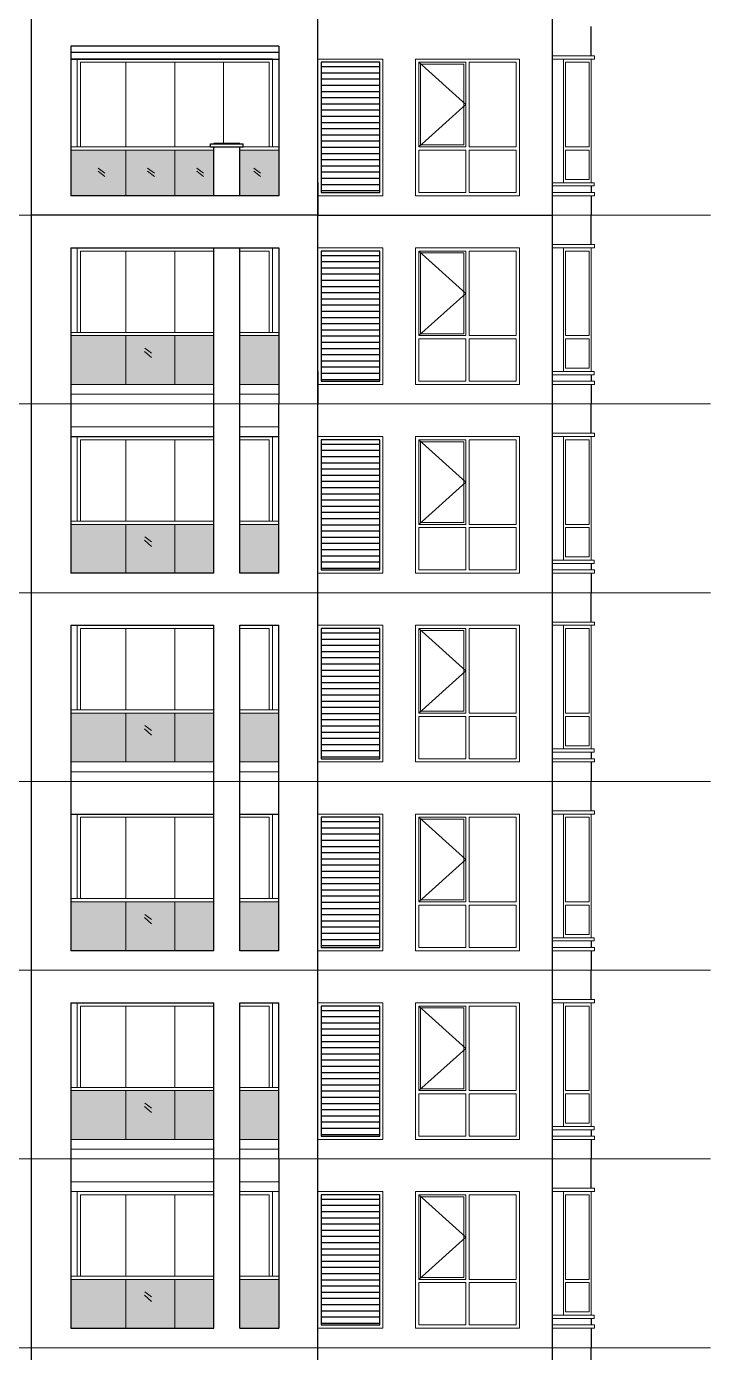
# Model space of a CAD drawing. Extents: x 1332633 to 1595679, y 264824 to 640777.
# Drawn here: x 1383153 to 1393667, y 291457 to 311830 of the extents above; entities that cross this region are included whole.
import ezdxf

# ---------------------------------------------------------------- set-up
doc = ezdxf.new("R2010")
doc.units = 0
doc.header["$LTSCALE"] = 1000
doc.header["$MEASUREMENT"] = 0
doc.linetypes.add('DOTE', pattern=[2.42, 2, -0.2, 0.02, -0.2])
doc.layers.get('0').update_dxf_attribs({"linetype": 'CONTINUOUS'})
for name, color, linetype in [('A-Wall(建筑墙)', 255, 'CONTINUOUS'), ('A-WALL_建筑墙_', 255, 'CONTINUOUS'), ('hatch', 251, 'CONTINUOUS')]:
    doc.layers.add(name, color=color, linetype=linetype)
for name, color, linetype, lineweight in [('DOTE', 1, 'DOTE', 13), ('WINDOW', 4, 'CONTINUOUS', 13), ('木头', 44, 'CONTINUOUS', 13)]:
    doc.layers.add(name, color=color, linetype=linetype, lineweight=lineweight)
pattern_1 = [(180, (4258908.378, 2380477.565), (-15.875, 31.75), [0, -31.75])]

# ---------------------------------------------------------------- blocks, each defined once
blk = doc.blocks.new('ADASD')
blk.add_line((0, 0), (0, 300))
at = {"layer": 'A-Wall(建筑墙)'}
blk.add_line((600, 2900), (600, 0), dxfattribs=at)
at = {"layer": 'A-WALL_建筑墙_'}
for p, q in [((0, 2450), (0, 2900)), ((0, 450), (0, 350)), ((0, 300), (0, 0))]:
    blk.add_line(p, q, dxfattribs=at)
at = {"layer": 'WINDOW', "color": 8}
for p, q in [((-50, 2450), (0, 2450)), ((-50, 2450), (-50, 2400)), ((0, 2450), (601, 2450)), ((601, 2400), (-50, 2400)), ((-36, 500), (-49, 500)), ((-49, 500), (0, 500)), ((-49, 500), (-49, 450)), ((601, 450), (-49, 450)), ((0, 500), (601, 500)), ((-50, 350), (0, 350)), ((-50, 350), (-50, 300)), ((-50, 300), (0, 300)), ((0, 350), (600, 350)), ((0, 300), (600, 300))]:
    blk.add_line(p, q, dxfattribs=at)
at = {"layer": 'WINDOW'}
for p, q in [((0, 1050), (0, 2400)), ((423, 500), (423, 2400)), ((0, 1050), (0, 1000)), ((0, 1000), (0, 500))]:
    blk.add_line(p, q, dxfattribs=at)
at = {"layer": '木头'}
for p, q in [((28, 2350), (395, 2350)), ((28, 2350), (28, 1050)), ((395, 2350), (395, 1050)), ((395, 1050), (28, 1050)), ((395, 1000), (28, 1000)), ((28, 1000), (28, 550)), ((395, 1000), (395, 550)), ((395, 550), (28, 550))]:
    blk.add_line(p, q, dxfattribs=at)

msp = doc.modelspace()

# ---------------------------------------------------------------- hatches: boundary and pattern name
at = {"layer": 'hatch'}
h = msp.add_hatch(dxfattribs=at)
h.set_pattern_fill('LINE', color=256, scale=100, angle=360, style=0)
h.set_pattern_definition([(180, (4258908.38, 2383377.56), (2e-10, 95.25), [])])
h.paths.add_polyline_path([(1387682, 311280), (1388582, 311280), (1388582, 309280), (1387682, 309280)])
h = msp.add_hatch(dxfattribs=at)
h.set_pattern_fill('LINE', color=256, scale=100, angle=360, style=0)
h.set_pattern_definition([(180, (4258908.38, 2380477.56), (2e-10, 95.25), [])])
h.paths.add_polyline_path([(1387682, 308380), (1388582, 308380), (1388582, 306380), (1387682, 306380)])
h = msp.add_hatch(dxfattribs=at)
h.set_pattern_fill('LINE', color=256, scale=100, angle=360, style=0)
h.set_pattern_definition([(180, (4258908.38, 2377577.56), (2e-10, 95.25), [])])
h.paths.add_polyline_path([(1387682, 305480), (1388582, 305480), (1388582, 303480), (1387682, 303480)])
h = msp.add_hatch(dxfattribs=at)
h.set_pattern_fill('LINE', color=256, scale=100, angle=360, style=0)
h.set_pattern_definition([(180, (4258908.38, 2374677.56), (2e-10, 95.25), [])])
h.paths.add_polyline_path([(1387682, 302580), (1388582, 302580), (1388582, 300580), (1387682, 300580)])
h = msp.add_hatch(dxfattribs=at)
h.set_pattern_fill('LINE', color=256, scale=100, angle=360, style=0)
h.set_pattern_definition([(180, (4258908.38, 2371777.56), (2e-10, 95.25), [])])
h.paths.add_polyline_path([(1387682, 299680), (1388582, 299680), (1388582, 297680), (1387682, 297680)])
h = msp.add_hatch(dxfattribs=at)
h.set_pattern_fill('LINE', color=256, scale=100, angle=360, style=0)
h.set_pattern_definition([(180, (4258908.38, 2368877.56), (2e-10, 95.25), [])])
h.paths.add_polyline_path([(1387682, 296780), (1388582, 296780), (1388582, 294780), (1387682, 294780)])
h = msp.add_hatch(dxfattribs=at)
h.set_pattern_fill('LINE', color=256, scale=100, angle=360, style=0)
h.set_pattern_definition([(180, (4258908.38, 2365977.56), (2e-10, 95.25), [])])
h.paths.add_polyline_path([(1387682, 293880), (1388582, 293880), (1388582, 291880), (1387682, 291880)])
h = msp.add_hatch(dxfattribs=at)
h.set_pattern_fill('DOTS', color=256, scale=20, angle=360, style=0)
h.set_pattern_definition([(360, (-1498643.793, 2377577.565), (15.875, 31.75), [0, -31.75])])
h.paths.add_polyline_path([(1386432, 292580), (1387032, 292580), (1387032, 291830), (1386432, 291830)])
h.paths.add_polyline_path([(1385432, 292580), (1386032, 292580), (1386032, 291830), (1385432, 291830)])
h.paths.add_polyline_path([(1384682, 292580), (1385432, 292580), (1385432, 291830), (1384682, 291830)])
h.paths.add_polyline_path([(1383832, 292580), (1384682, 292580), (1384682, 291830), (1383832, 291830)])
at = {"layer": 'WINDOW'}
h = msp.add_hatch(dxfattribs=at)
h.set_pattern_fill('DOTS', color=256, scale=20, angle=360, style=0)
h.set_pattern_definition([(360, (176353.228, 153847.98), (15.875, 31.75), [0, -31.75])])
h.paths.add_polyline_path([(1384682, 309930), (1383832, 309930), (1383832, 309230), (1384682, 309230)])
h.paths.add_polyline_path([(1385432, 309930), (1384682, 309930), (1384682, 309230), (1385432, 309230)])
h.paths.add_polyline_path([(1386032, 309930), (1385432, 309930), (1385432, 309230), (1386032, 309230)])
h.paths.add_polyline_path([(1387032, 309930), (1386432, 309930), (1386432, 309230), (1387032, 309230)])
h = msp.add_hatch(dxfattribs=at)
h.set_pattern_fill('DOTS', color=256, scale=20, angle=360, style=0)
h.set_pattern_definition(pattern_1)
h.paths.add_polyline_path([(1386432, 307080), (1387032, 307080), (1387032, 306330), (1386432, 306330)])
h.paths.add_polyline_path([(1385432, 307080), (1386032, 307080), (1386032, 306330), (1385432, 306330)])
h.paths.add_polyline_path([(1384682, 307080), (1385432, 307080), (1385432, 306330), (1384682, 306330)])
h.paths.add_polyline_path([(1383832, 307080), (1384682, 307080), (1384682, 306330), (1383832, 306330)])
h = msp.add_hatch(dxfattribs=at)
h.set_pattern_fill('DOTS', color=256, scale=20, angle=360, style=0)
h.set_pattern_definition(pattern_1)
h.paths.add_polyline_path([(1383832, 304180), (1384682, 304180), (1384682, 303430), (1383832, 303430)])
h.paths.add_polyline_path([(1384682, 304180), (1385432, 304180), (1385432, 303430), (1384682, 303430)])
h.paths.add_polyline_path([(1385432, 304180), (1386032, 304180), (1386032, 303430), (1385432, 303430)])
h.paths.add_polyline_path([(1386432, 304180), (1387032, 304180), (1387032, 303430), (1386432, 303430)])
h = msp.add_hatch(dxfattribs=at)
h.set_pattern_fill('DOTS', color=256, scale=20, angle=360, style=0)
h.set_pattern_definition([(180, (4258908.378, 2377577.565), (-15.875, 31.75), [0, -31.75])])
h.paths.add_polyline_path([(1383832, 301280), (1384682, 301280), (1384682, 300530), (1383832, 300530)])
h.paths.add_polyline_path([(1384682, 301280), (1385432, 301280), (1385432, 300530), (1384682, 300530)])
h.paths.add_polyline_path([(1385432, 301280), (1386032, 301280), (1386032, 300530), (1385432, 300530)])
h.paths.add_polyline_path([(1386432, 301280), (1387032, 301280), (1387032, 300530), (1386432, 300530)])
h = msp.add_hatch(dxfattribs=at)
h.set_pattern_fill('DOTS', color=256, scale=20, angle=360, style=0)
h.set_pattern_definition([(180, (4258908.378, 2374677.565), (-15.875, 31.75), [0, -31.75])])
h.paths.add_polyline_path([(1383832, 298380), (1384682, 298380), (1384682, 297630), (1383832, 297630)])
h.paths.add_polyline_path([(1384682, 298380), (1385432, 298380), (1385432, 297630), (1384682, 297630)])
h.paths.add_polyline_path([(1385432, 298380), (1386032, 298380), (1386032, 297630), (1385432, 297630)])
h.paths.add_polyline_path([(1386432, 298380), (1387032, 298380), (1387032, 297630), (1386432, 297630)])
h = msp.add_hatch(dxfattribs=at)
h.set_pattern_fill('DOTS', color=256, scale=20, angle=360, style=0)
h.set_pattern_definition([(180, (4258908.378, 2371777.565), (-15.875, 31.75), [0, -31.75])])
h.paths.add_polyline_path([(1383832, 295480), (1384682, 295480), (1384682, 294730), (1383832, 294730)])
h.paths.add_polyline_path([(1384682, 295480), (1385432, 295480), (1385432, 294730), (1384682, 294730)])
h.paths.add_polyline_path([(1385432, 295480), (1386032, 295480), (1386032, 294730), (1385432, 294730)])
h.paths.add_polyline_path([(1386432, 295480), (1387032, 295480), (1387032, 294730), (1386432, 294730)])

# ---------------------------------------------------------------- linework, layer by layer
for p, q in [((1387632, 309431), (1387632, 311830)), ((1383832, 311530), (1383832, 309230)), ((1383832, 310030), (1383832, 309980)), ((1386032, 309230), (1386032, 309980)), ((1386432, 309230), (1386432, 309980)), ((1387632, 309431), (1387632, 308930)), ((1387632, 309431), (1387632, 308930)), ((1387632, 306531), (1387632, 308930)), ((1383832, 308430), (1383832, 306030)), ((1383832, 308430), (1386032, 308430)), ((1383832, 308430), (1386032, 308430)), ((1383832, 308430), (1387032, 308430)), ((1386032, 307130), (1386032, 308430)), ((1386432, 307130), (1386432, 308430)), ((1383832, 307130), (1383832, 307080)), ((1386032, 307080), (1386032, 307130)), ((1386032, 306030), (1386032, 307080)), ((1386432, 307080), (1386432, 307130)), ((1386432, 306030), (1386432, 307080)), ((1391232, 307030), (1391232, 297330)), ((1387632, 306531), (1387632, 306030)), ((1387632, 306531), (1387632, 306030)), ((1383832, 306030), (1383832, 303430)), ((1386032, 303430), (1386032, 306030)), ((1386432, 303430), (1386432, 306030)), ((1387032, 303430), (1387032, 306030)), ((1383832, 305530), (1386032, 305530)), ((1383832, 305530), (1386032, 305530)), ((1383832, 305530), (1386032, 305530)), ((1386432, 305530), (1387032, 305530)), ((1386432, 305530), (1387032, 305530)), ((1386432, 305530), (1387032, 305530)), ((1383832, 304230), (1383832, 304180)), ((1386032, 304180), (1386032, 304230)), ((1386432, 304180), (1386432, 304230)), ((1386032, 303430), (1383832, 303430)), ((1387032, 303430), (1386432, 303430)), ((1383832, 302630), (1383832, 300230)), ((1383832, 302630), (1386032, 302630)), ((1386032, 300230), (1386032, 302630)), ((1386432, 300230), (1386432, 302630)), ((1386432, 302630), (1387032, 302630)), ((1387032, 300230), (1387032, 302630)), ((1383832, 301330), (1383832, 301280)), ((1386032, 301280), (1386032, 301330)), ((1386432, 301280), (1386432, 301330)), ((1383832, 300230), (1383832, 297630)), ((1386032, 297630), (1386032, 300230)), ((1386432, 297630), (1386432, 300230)), ((1387032, 297630), (1387032, 300230)), ((1383832, 299730), (1386032, 299730)), ((1383832, 299730), (1386032, 299730)), ((1383832, 299730), (1386032, 299730)), ((1386432, 299730), (1387032, 299730)), ((1386432, 299730), (1387032, 299730)), ((1386432, 299730), (1387032, 299730)), ((1383832, 298430), (1383832, 298380)), ((1386032, 298380), (1386032, 298430)), ((1386432, 298380), (1386432, 298430)), ((1386032, 297630), (1383832, 297630)), ((1387032, 297630), (1386432, 297630)), ((1383832, 296830), (1383832, 294430)), ((1383832, 296830), (1386032, 296830)), ((1386032, 294430), (1386032, 296830)), ((1386432, 294430), (1386432, 296830)), ((1386432, 296830), (1387032, 296830)), ((1387032, 294430), (1387032, 296830)), ((1383832, 295530), (1383832, 295480)), ((1386032, 295480), (1386032, 295530)), ((1386432, 295480), (1386432, 295530)), ((1383832, 294430), (1383832, 291830)), ((1386032, 292630), (1386032, 294430)), ((1386432, 292630), (1386432, 294430)), ((1383832, 292630), (1383832, 292580)), ((1386032, 292580), (1386032, 292630)), ((1386032, 291830), (1386032, 292580)), ((1386432, 292580), (1386432, 292630)), ((1386432, 291830), (1386432, 292580)), ((1383832, 291830), (1386032, 291830)), ((1386432, 291830), (1387032, 291830))]:
    msp.add_line(p, q)
at = {"ltscale": 0.2}
msp.add_line((1386432, 310030), (1386032, 310030), dxfattribs=at)
at = {"layer": 'A-Wall(建筑墙)'}
for p, q in [((1391232, 315230), (1391232, 311830)), ((1383232, 308930), (1383232, 312030)), ((1387632, 308930), (1387632, 312030)), ((1387032, 311530), (1387032, 309230)), ((1383832, 311330), (1386032, 311330)), ((1385954, 311330), (1387032, 311330)), ((1387032, 309230), (1383832, 309230)), ((1387632, 306030), (1387632, 309130)), ((1383232, 297330), (1383232, 308930)), ((1383832, 308430), (1386032, 308430)), ((1387032, 308430), (1387032, 306030)), ((1387632, 303130), (1387632, 306030)), ((1387632, 300230), (1387632, 303130)), ((1387632, 297330), (1387632, 300230)), ((1383232, 294430), (1383232, 297330)), ((1387632, 294430), (1387632, 297330)), ((1383232, 291530), (1383232, 294430)), ((1387032, 294430), (1387032, 291830)), ((1387632, 291530), (1387632, 294430)), ((1383232, 288630), (1383232, 291530)), ((1387632, 288630), (1387632, 291530))]:
    msp.add_line(p, q, dxfattribs=at)
at = {"layer": 'A-WALL_建筑墙_'}
for p, q in [((1387032, 311530), (1383832, 311530)), ((1387032, 311430), (1383832, 311430)), ((1386932, 311330), (1383832, 311330)), ((1386932, 311330), (1383832, 311330)), ((1385982, 310029), (1386482, 310029)), ((1385982, 309979), (1385982, 310029)), ((1385982, 309979), (1386482, 309979)), ((1386032, 309979), (1386032, 309979)), ((1386032, 309230), (1386032, 309979)), ((1386432, 309230), (1386432, 309979)), ((1386432, 309979), (1386432, 309979)), ((1386432, 309829), (1386432, 309879)), ((1386482, 309979), (1386482, 310029))]:
    msp.add_line(p, q, dxfattribs=at)
at = {"layer": 'DOTE', "linetype": 'ByBlock', "ltscale": 30}
for p, q in [((1342516, 308930), (1393667, 308930)), ((1342516, 306030), (1393667, 306030)), ((1342516, 303130), (1393667, 303130)), ((1342516, 300230), (1393667, 300230)), ((1342516, 297330), (1393667, 297330)), ((1342516, 294430), (1393667, 294430)), ((1342516, 291530), (1393667, 291530))]:
    msp.add_line(p, q, dxfattribs=at)
at = {"layer": 'hatch'}
for q in [(1383232, 308930), (1391232, 308930)]:
    msp.add_line((1387632, 308930), q, dxfattribs=at)
for points in [[(1388582, 311280), (1387682, 311280), (1387682, 309280), (1388582, 309280)], [(1388582, 308380), (1387682, 308380), (1387682, 306380), (1388582, 306380)], [(1388582, 305480), (1387682, 305480), (1387682, 303480), (1388582, 303480)], [(1388582, 302580), (1387682, 302580), (1387682, 300580), (1388582, 300580)], [(1388582, 299680), (1387682, 299680), (1387682, 297680), (1388582, 297680)], [(1388582, 296780), (1387682, 296780), (1387682, 294780), (1388582, 294780)], [(1388582, 293880), (1387682, 293880), (1387682, 291880), (1388582, 291880)]]:
    msp.add_lwpolyline(points, close=True, dxfattribs=at)
at = {"layer": 'WINDOW'}
for p, q in [((1383932, 309980), (1383932, 311330)), ((1383932, 311330), (1384682, 311330)), ((1384682, 311330), (1385432, 311330)), ((1385432, 311330), (1386032, 311330)), ((1385954, 311330), (1386932, 311330)), ((1386932, 311330), (1386932, 310030)), ((1384682, 309980), (1384682, 311280)), ((1385432, 309980), (1385432, 311280)), ((1386182, 310030), (1386182, 311280)), ((1383832, 309980), (1386032, 309980)), ((1383832, 309930), (1386032, 309930)), ((1386432, 309980), (1387032, 309980)), ((1386432, 309980), (1387032, 309980)), ((1386432, 309930), (1387032, 309930)), ((1383932, 307130), (1383932, 308430)), ((1383932, 308430), (1384682, 308430)), ((1383932, 308430), (1384682, 308430)), ((1383932, 308430), (1384682, 308430)), ((1384682, 308430), (1385432, 308430)), ((1384682, 308430), (1385432, 308430)), ((1384682, 308430), (1385432, 308430)), ((1384682, 307130), (1384682, 308380)), ((1385432, 308430), (1386032, 308430)), ((1385432, 308430), (1386032, 308430)), ((1385432, 308430), (1386032, 308430)), ((1385432, 307130), (1385432, 308380)), ((1386932, 308430), (1386932, 307130)), ((1383832, 307130), (1386032, 307130)), ((1386432, 307130), (1387032, 307130)), ((1383932, 304230), (1383932, 305530)), ((1383932, 305530), (1384682, 305530)), ((1383932, 305530), (1384682, 305530)), ((1384682, 305530), (1385432, 305530)), ((1384682, 305530), (1385432, 305530)), ((1384682, 304230), (1384682, 305480)), ((1385432, 305530), (1386032, 305530)), ((1385432, 305530), (1386032, 305530)), ((1385432, 304230), (1385432, 305480)), ((1386432, 305530), (1386932, 305530)), ((1386432, 305530), (1386932, 305530)), ((1386932, 305530), (1386932, 304230)), ((1383832, 304230), (1386032, 304230)), ((1386432, 304230), (1387032, 304230)), ((1383932, 301330), (1383932, 302630)), ((1383932, 302630), (1384682, 302630)), ((1384682, 302630), (1385432, 302630)), ((1384682, 301330), (1384682, 302580)), ((1385432, 302630), (1386032, 302630)), ((1385432, 301330), (1385432, 302580)), ((1386432, 302630), (1386932, 302630)), ((1386932, 302630), (1386932, 301330)), ((1383832, 301330), (1386032, 301330)), ((1386432, 301330), (1387032, 301330)), ((1383932, 298430), (1383932, 299730)), ((1383932, 299730), (1384682, 299730)), ((1383932, 299730), (1384682, 299730)), ((1384682, 299730), (1385432, 299730)), ((1384682, 299730), (1385432, 299730)), ((1384682, 298430), (1384682, 299680)), ((1385432, 299730), (1386032, 299730)), ((1385432, 299730), (1386032, 299730)), ((1385432, 298430), (1385432, 299680)), ((1386432, 299730), (1386932, 299730)), ((1386432, 299730), (1386932, 299730)), ((1386932, 299730), (1386932, 298430)), ((1383832, 298430), (1386032, 298430)), ((1386432, 298430), (1387032, 298430)), ((1383932, 295530), (1383932, 296830)), ((1383932, 296830), (1384682, 296830)), ((1384682, 296830), (1385432, 296830)), ((1385432, 296830), (1386032, 296830)), ((1386432, 296830), (1386932, 296830)), ((1386932, 296830), (1386932, 295530)), ((1384682, 295530), (1384682, 296780)), ((1385432, 295530), (1385432, 296780)), ((1383832, 295530), (1386032, 295530)), ((1386432, 295530), (1387032, 295530)), ((1383932, 292630), (1383932, 293930)), ((1383932, 293930), (1384682, 293930)), ((1384682, 293930), (1385432, 293930)), ((1384682, 292630), (1384682, 293880)), ((1385432, 293930), (1386032, 293930)), ((1385432, 292630), (1385432, 293880)), ((1386432, 293930), (1386932, 293930)), ((1386932, 293930), (1386932, 292630)), ((1383832, 292630), (1386032, 292630)), ((1386432, 292630), (1387032, 292630))]:
    msp.add_line(p, q, dxfattribs=at)
for points in [[(1386032, 311330), (1383932, 311330), (1383932, 309980)], [(1386932, 309980), (1386932, 311330), (1385954, 311330)], [(1386032, 311280), (1383982, 311280), (1383982, 309980)], [(1386882, 309980), (1386882, 311280), (1385954, 311280)], [(1386032, 308430), (1383932, 308430), (1383932, 307130)], [(1386032, 308380), (1383982, 308380), (1383982, 307130)], [(1386932, 307130), (1386932, 308430), (1386432, 308430)], [(1386882, 307130), (1386882, 308380), (1386432, 308380)], [(1386032, 305530), (1383932, 305530), (1383932, 304230)], [(1386032, 305480), (1383982, 305480), (1383982, 304230)], [(1386932, 304230), (1386932, 305530), (1386432, 305530)], [(1386882, 304230), (1386882, 305480), (1386432, 305480)], [(1386032, 302630), (1383932, 302630), (1383932, 301330)], [(1386032, 302580), (1383982, 302580), (1383982, 301330)], [(1386932, 301330), (1386932, 302630), (1386432, 302630)], [(1386882, 301330), (1386882, 302580), (1386432, 302580)], [(1386032, 299730), (1383932, 299730), (1383932, 298430)], [(1386032, 299680), (1383982, 299680), (1383982, 298430)], [(1386932, 298430), (1386932, 299730), (1386432, 299730)], [(1386882, 298430), (1386882, 299680), (1386432, 299680)], [(1386032, 296830), (1383932, 296830), (1383932, 295530)], [(1386932, 295530), (1386932, 296830), (1386432, 296830)], [(1386032, 296780), (1383982, 296780), (1383982, 295530)], [(1386882, 295530), (1386882, 296780), (1386432, 296780)], [(1386032, 293930), (1383932, 293930), (1383932, 292630)], [(1386032, 293880), (1383982, 293880), (1383982, 292630)], [(1386932, 292630), (1386932, 293930), (1386432, 293930)], [(1386882, 292630), (1386882, 293880), (1386432, 293880)]]:
    msp.add_lwpolyline(points, dxfattribs=at)
for points in [[(1389132, 311330), (1390732, 311330), (1390732, 309230), (1389132, 309230)], [(1389132, 308430), (1390732, 308430), (1390732, 306330), (1389132, 306330)], [(1389132, 305530), (1390732, 305530), (1390732, 303430), (1389132, 303430)], [(1389132, 302630), (1390732, 302630), (1390732, 300530), (1389132, 300530)], [(1389132, 299730), (1390732, 299730), (1390732, 297630), (1389132, 297630)], [(1389132, 296830), (1390732, 296830), (1390732, 294730), (1389132, 294730)], [(1389132, 293930), (1390732, 293930), (1390732, 291830), (1389132, 291830)]]:
    msp.add_lwpolyline(points, close=True, dxfattribs=at)
at = {"layer": '木头'}
for p, q in [((1391232, 311830), (1391232, 308930)), ((1389182, 311280), (1389907, 310630)), ((1389907, 309980), (1389907, 311280)), ((1389957, 309980), (1389957, 311280)), ((1389907, 310630), (1389182, 309980)), ((1384682, 309930), (1384682, 309230)), ((1385432, 309930), (1385432, 309230)), ((1389182, 309980), (1389907, 309980)), ((1389182, 309930), (1389907, 309930)), ((1389907, 309280), (1389907, 309930)), ((1389957, 309980), (1390682, 309980)), ((1389957, 309280), (1389957, 309930)), ((1389957, 309930), (1390682, 309930)), ((1384253, 309654), (1384358, 309576)), ((1384253, 309605), (1384358, 309527)), ((1385015, 309654), (1385120, 309576)), ((1385015, 309605), (1385120, 309527)), ((1385770, 309654), (1385874, 309576)), ((1385770, 309605), (1385874, 309527)), ((1386645, 309654), (1386750, 309576)), ((1386645, 309605), (1386750, 309527)), ((1391232, 308930), (1391232, 306030)), ((1389182, 308380), (1389907, 307730)), ((1389907, 307080), (1389907, 308380)), ((1389957, 307080), (1389957, 308380)), ((1389907, 307730), (1389182, 307080)), ((1383832, 307080), (1386032, 307080)), ((1384682, 307080), (1384682, 306330)), ((1385432, 307080), (1385432, 306330)), ((1386432, 307080), (1387032, 307080)), ((1389182, 307080), (1389907, 307080)), ((1389182, 307030), (1389907, 307030)), ((1389907, 306380), (1389907, 307030)), ((1389957, 307080), (1390682, 307080)), ((1389957, 306380), (1389957, 307030)), ((1389957, 307030), (1390682, 307030)), ((1384967, 306838), (1385072, 306742)), ((1384970, 306889), (1385075, 306811)), ((1386032, 306330), (1383832, 306330)), ((1387032, 306330), (1386432, 306330)), ((1386032, 306180), (1383832, 306180)), ((1387032, 306180), (1386432, 306180)), ((1391232, 306030), (1391232, 303130)), ((1386032, 305680), (1383832, 305680)), ((1387032, 305680), (1386432, 305680)), ((1386032, 305530), (1383832, 305530)), ((1387032, 305530), (1386432, 305530)), ((1389182, 305480), (1389907, 304830)), ((1389907, 304180), (1389907, 305480)), ((1389957, 304180), (1389957, 305480)), ((1389907, 304830), (1389182, 304180)), ((1383832, 304180), (1386032, 304180)), ((1384682, 304180), (1384682, 303430)), ((1385432, 304180), (1385432, 303430)), ((1386432, 304180), (1387032, 304180)), ((1389182, 304180), (1389907, 304180)), ((1389957, 304180), (1390682, 304180)), ((1384970, 303989), (1385075, 303911)), ((1389182, 304130), (1389907, 304130)), ((1389907, 303480), (1389907, 304130)), ((1389957, 303480), (1389957, 304130)), ((1389957, 304130), (1390682, 304130)), ((1384967, 303938), (1385072, 303842)), ((1391232, 303130), (1391232, 300230)), ((1389182, 302580), (1389907, 301930)), ((1389907, 301280), (1389907, 302580)), ((1389957, 301280), (1389957, 302580)), ((1389907, 301930), (1389182, 301280)), ((1383832, 301280), (1386032, 301280)), ((1384682, 301280), (1384682, 300530)), ((1385432, 301280), (1385432, 300530)), ((1386432, 301280), (1387032, 301280)), ((1389182, 301280), (1389907, 301280)), ((1389182, 301230), (1389907, 301230)), ((1389907, 300580), (1389907, 301230)), ((1389957, 301280), (1390682, 301280)), ((1389957, 300580), (1389957, 301230)), ((1389957, 301230), (1390682, 301230)), ((1384967, 301038), (1385072, 300942)), ((1384970, 301089), (1385075, 301011)), ((1386032, 300530), (1383832, 300530)), ((1387032, 300530), (1386432, 300530)), ((1386032, 300380), (1383832, 300380)), ((1387032, 300380), (1386432, 300380)), ((1391232, 300230), (1391232, 297330)), ((1386032, 299730), (1383832, 299730)), ((1387032, 299730), (1386432, 299730)), ((1389182, 299680), (1389907, 299030)), ((1389907, 298380), (1389907, 299680)), ((1389957, 298380), (1389957, 299680)), ((1389907, 299030), (1389182, 298380)), ((1383832, 298380), (1386032, 298380)), ((1384682, 298380), (1384682, 297630)), ((1385432, 298380), (1385432, 297630)), ((1386432, 298380), (1387032, 298380)), ((1389182, 298380), (1389907, 298380)), ((1389182, 298330), (1389907, 298330)), ((1389907, 297680), (1389907, 298330)), ((1389957, 298380), (1390682, 298380)), ((1389957, 297680), (1389957, 298330)), ((1389957, 298330), (1390682, 298330)), ((1384967, 298138), (1385072, 298042)), ((1384970, 298189), (1385075, 298111)), ((1391232, 297330), (1391232, 294430)), ((1389182, 296780), (1389907, 296130)), ((1389907, 295480), (1389907, 296780)), ((1389957, 295480), (1389957, 296780)), ((1389907, 296130), (1389182, 295480)), ((1383832, 295480), (1386032, 295480)), ((1384682, 295480), (1384682, 294730)), ((1385432, 295480), (1385432, 294730)), ((1386432, 295480), (1387032, 295480)), ((1389182, 295480), (1389907, 295480)), ((1389182, 295430), (1389907, 295430)), ((1389907, 294780), (1389907, 295430)), ((1389957, 295480), (1390682, 295480)), ((1389957, 294780), (1389957, 295430)), ((1389957, 295430), (1390682, 295430)), ((1384967, 295238), (1385072, 295142)), ((1384970, 295289), (1385075, 295211)), ((1386032, 294730), (1383832, 294730)), ((1387032, 294730), (1386432, 294730)), ((1386032, 294580), (1383832, 294580)), ((1387032, 294580), (1386432, 294580)), ((1391232, 294430), (1391232, 291530)), ((1383832, 294080), (1386032, 294080)), ((1386432, 294080), (1387032, 294080)), ((1383832, 293930), (1386032, 293930)), ((1386432, 293930), (1387032, 293930)), ((1389182, 293880), (1389907, 293230)), ((1389907, 292580), (1389907, 293880)), ((1389957, 292580), (1389957, 293880)), ((1389907, 293230), (1389182, 292580)), ((1383832, 292580), (1386032, 292580)), ((1384682, 292580), (1384682, 291830)), ((1385432, 292580), (1385432, 291830)), ((1386432, 292580), (1387032, 292580)), ((1389182, 292580), (1389907, 292580)), ((1389957, 292580), (1390682, 292580)), ((1384970, 292389), (1385075, 292311)), ((1389182, 292530), (1389907, 292530)), ((1389907, 291880), (1389907, 292530)), ((1389957, 291880), (1389957, 292530)), ((1389957, 292530), (1390682, 292530)), ((1384967, 292338), (1385072, 292242))]:
    msp.add_line(p, q, dxfattribs=at)
for points in [[(1388632, 311330), (1387632, 311330), (1387632, 309230), (1388632, 309230)], [(1389877, 311250), (1389212, 311250), (1389212, 310010), (1389877, 310010)], [(1388632, 308430), (1387632, 308430), (1387632, 306330), (1388632, 306330)], [(1389877, 308350), (1389212, 308350), (1389212, 307110), (1389877, 307110)], [(1388632, 305530), (1387632, 305530), (1387632, 303430), (1388632, 303430)], [(1389877, 305450), (1389212, 305450), (1389212, 304210), (1389877, 304210)], [(1388632, 302630), (1387632, 302630), (1387632, 300530), (1388632, 300530)], [(1389877, 302550), (1389212, 302550), (1389212, 301310), (1389877, 301310)], [(1388632, 299730), (1387632, 299730), (1387632, 297630), (1388632, 297630)], [(1389877, 299650), (1389212, 299650), (1389212, 298410), (1389877, 298410)], [(1388632, 296830), (1387632, 296830), (1387632, 294730), (1388632, 294730)], [(1389877, 296750), (1389212, 296750), (1389212, 295510), (1389877, 295510)], [(1388632, 293930), (1387632, 293930), (1387632, 291830), (1388632, 291830)], [(1389877, 293850), (1389212, 293850), (1389212, 292610), (1389877, 292610)]]:
    msp.add_lwpolyline(points, close=True, dxfattribs=at)
for points in [[(1389907, 311280), (1389182, 311280), (1389182, 309980)], [(1390682, 309980), (1390682, 311280), (1389957, 311280)], [(1389182, 309930), (1389182, 309280), (1389907, 309280)], [(1389957, 309280), (1390682, 309280), (1390682, 309930)], [(1389907, 308380), (1389182, 308380), (1389182, 307080)], [(1390682, 307080), (1390682, 308380), (1389957, 308380)], [(1389182, 307030), (1389182, 306380), (1389907, 306380)], [(1389957, 306380), (1390682, 306380), (1390682, 307030)], [(1389907, 305480), (1389182, 305480), (1389182, 304180)], [(1390682, 304180), (1390682, 305480), (1389957, 305480)], [(1389182, 304130), (1389182, 303480), (1389907, 303480)], [(1389957, 303480), (1390682, 303480), (1390682, 304130)], [(1389907, 302580), (1389182, 302580), (1389182, 301280)], [(1390682, 301280), (1390682, 302580), (1389957, 302580)], [(1389182, 301230), (1389182, 300580), (1389907, 300580)], [(1389957, 300580), (1390682, 300580), (1390682, 301230)], [(1389907, 299680), (1389182, 299680), (1389182, 298380)], [(1390682, 298380), (1390682, 299680), (1389957, 299680)], [(1389182, 298330), (1389182, 297680), (1389907, 297680)], [(1389957, 297680), (1390682, 297680), (1390682, 298330)], [(1389907, 296780), (1389182, 296780), (1389182, 295480)], [(1390682, 295480), (1390682, 296780), (1389957, 296780)], [(1389182, 295430), (1389182, 294780), (1389907, 294780)], [(1389957, 294780), (1390682, 294780), (1390682, 295430)], [(1389907, 293880), (1389182, 293880), (1389182, 292580)], [(1390682, 292580), (1390682, 293880), (1389957, 293880)], [(1389182, 292530), (1389182, 291880), (1389907, 291880)], [(1389957, 291880), (1390682, 291880), (1390682, 292530)]]:
    msp.add_lwpolyline(points, dxfattribs=at)

# ---------------------------------------------------------------- block references
at = {"layer": '木头', "xscale": -1}
for p in [(1391832, 308930), (1391832, 306030), (1391832, 303130), (1391832, 300230), (1391832, 297330), (1391832, 294430), (1391832, 291530), (1391832, 288630)]:
    msp.add_blockref('ADASD', p, dxfattribs=at)

doc.saveas('drawing.dxf')
